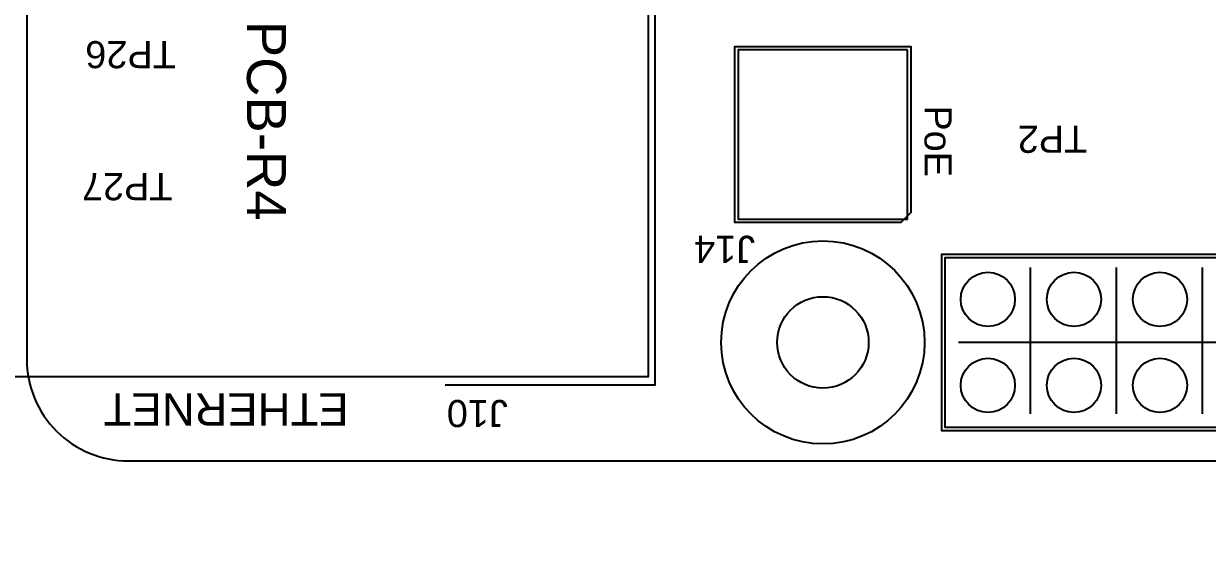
# Model space of a CAD drawing. Header units: inches. Extents: x 0.6 to 15.5, y 0.5 to 6.4.
# Drawn here: x 1.292 to 2.712, y 1.811 to 2.455 of the extents above; entities that cross this region are included whole.
import ezdxf

# ---------------------------------------------------------------- set-up
doc = ezdxf.new("R2010")
doc.units = ezdxf.units.IN
doc.header["$MEASUREMENT"] = 0
for name, color, linetype in [('BOARD_OUTLINE', 85, 'Continuous'), ('Enclosure', 3, 'Continuous'), ('PARTS_BOTTOM', 12, 'Continuous'), ('PARTS_TOP', 111, 'Continuous'), ('PINS_BOTTOM', 5, 'Continuous'), ('SILK_BOTTOM', 85, 'Continuous'), ('SILK_TOP', 85, 'Continuous')]:
    doc.layers.add(name, color=color, linetype=linetype)
doc.styles.get("Standard").update_dxf_attribs({"font": 'arial.ttf'})
doc.dimstyles.get("Standard").update_dxf_attribs({"dimtxt": 0.18, "dimasz": 0.18, "dimexe": 0.18, "dimexo": 0.0625, "dimgap": 0.09, "dimtad": 0, "dimtih": 1, "dimtoh": 1, "dimdec": 4, "dimzin": 0, "dimdsep": 46, "dimtxsty": 'Standard', "dimcen": 0.09, "dimadec": 0, "dimazin": 0, "dimtfac": 1, "dimtdec": 4, "dimtofl": 0, "dimtmove": 0, "dimatfit": 3, "dimfxl": 1, "dimtolj": 1, "dimtzin": 0, "dimarcsym": 0})

# ---------------------------------------------------------------- blocks, each defined once
blk = doc.blocks.new('Raspberry_Pi4B')
for radius in [3, 1.35]:
    blk.add_circle((0, -49), radius)
at = {"layer": 'BOARD_OUTLINE'}
blk.add_lwpolyline([(58.5, 3.5), (-20.5, 3.5, 0.414214), (-23.5, 0.5), (-23.5, -49.5, 0.414214), (-20.5, -52.5), (58.5, -52.5, 0.414214), (61.5, -49.5), (61.5, 0.5, 0.414214)], format="xyb", close=True, dxfattribs=at)
at = {"layer": 'PARTS_TOP'}
for points in [[(-26.5, -34.495), (-26.5, -50.005), (-5.15, -50.005), (-5.15, -34.495), (-26.5, -34.495)], [(2.5, -40.36), (-2.5, -40.36), (-2.5, -45.36), (2.5, -45.36), (2.5, -40.36)], [(54.4, -46.5), (3.6, -46.5), (3.6, -51.5), (54.4, -51.5), (54.4, -46.5)]]:
    blk.add_lwpolyline(points, dxfattribs=at)
at = {"layer": 'PINS_BOTTOM'}
for centre in [(4.87, -47.73), (7.41, -47.73), (9.95, -47.73), (4.87, -50.27), (7.41, -50.27), (9.95, -50.27)]:
    blk.add_circle(centre, 0.8, dxfattribs=at)
at = {"layer": 'SILK_BOTTOM'}
for points in [[(6.128, -51.11), (6.128, -46.792)], [(8.668, -51.11), (8.668, -46.792)], [(11.208, -51.11), (11.208, -46.792)], [(54, -49), (4, -49)]]:
    blk.add_lwpolyline(points, dxfattribs=at)
at = {"layer": 'SILK_TOP'}
for points in [[(-11.15, -50.25), (-4.95, -50.25), (-4.95, -34.25), (-11.15, -34.25)], [(2.6, -45.16), (2.3, -45.46), (-2.6, -45.46), (-2.6, -40.26), (2.6, -40.26), (2.6, -45.16)], [(54.5, -51.6), (54.5, -46.9), (54, -46.4), (3.5, -46.4), (3.5, -51.6), (54.5, -51.6)]]:
    blk.add_lwpolyline(points, dxfattribs=at)
at = {"layer": 'SILK_BOTTOM'}
for s, p in [('TP26', (-19.1, -40.1)), ('TP2', (7.8, -42.6)), ('TP27', (-19.2, -44))]:
    blk.add_text(s, height=0.8, rotation=180, dxfattribs=at).set_placement(p)
at = {"layer": 'SILK_TOP'}
for s, height, rotation, p in [('PCB-R4', 1.152, 270, (-17, -39.5)), ('PoE', 0.8, 270, (3, -42)), ('J14', 0.8, 180, (-2, -45.85)), ('ETHERNET', 0.96, 180, (-14, -50.5)), ('J10', 0.8, 180, (-9.3, -50.7))]:
    blk.add_text(s, height=height, rotation=rotation, dxfattribs=at).set_placement(p)
blk = doc.blocks.new('*D42')
at = {"layer": 'Defpoints', "color": 0, "transparency": 16777216}
for p in [(0.6701, 2.1094), (5.552, 2.1094), (5.552, 1.0056)]:
    blk.add_point(p, dxfattribs=at)
at = {"layer": 'Enclosure', "color": 0, "lineweight": -2, "transparency": 16777216}
for p, q in [((0.6701, 2.0469), (0.6701, 0.8256)), ((5.552, 2.0469), (5.552, 0.8256)), ((0.8501, 1.0056), (2.644, 1.0056)), ((5.372, 1.0056), (3.5789, 1.0056))]:
    blk.add_line(p, q, dxfattribs=at)
at = {"layer": 'Enclosure', "color": 0, "transparency": 16777216}
for points in [[(0.8501, 1.0356), (0.8501, 0.9756), (0.6701, 1.0056)], [(5.372, 1.0356), (5.372, 0.9756), (5.552, 1.0056)]]:
    blk.add_solid(points, dxfattribs=at)
at = {"layer": 'Enclosure', "color": 0, "transparency": 16777216, "insert": (3.1115, 1.0056), "char_height": 0.18, "attachment_point": 5}
blk.add_mtext('\\A1;4.8819', dxfattribs=at)
blk = doc.blocks.new('*D43')
at = {"layer": 'Defpoints', "color": 0, "transparency": 16777216}
for p in [(0.552, 2.0485), (5.6701, 2.0485), (5.6701, 0.7102)]:
    blk.add_point(p, dxfattribs=at)
at = {"layer": 'Enclosure', "color": 0, "lineweight": -2, "transparency": 16777216}
for p, q in [((0.552, 1.986), (0.552, 0.5302)), ((5.6701, 1.986), (5.6701, 0.5302)), ((0.732, 0.7102), (1.6961, 0.7102)), ((5.4901, 0.7102), (2.5886, 0.7102))]:
    blk.add_line(p, q, dxfattribs=at)
at = {"layer": 'Enclosure', "color": 0, "transparency": 16777216}
for points in [[(0.732, 0.7402), (0.732, 0.6802), (0.552, 0.7102)], [(5.4901, 0.7402), (5.4901, 0.6802), (5.6701, 0.7102)]]:
    blk.add_solid(points, dxfattribs=at)
at = {"layer": 'Enclosure', "color": 0, "transparency": 16777216, "insert": (2.1423, 0.7102), "char_height": 0.18, "attachment_point": 5}
blk.add_mtext('\\A1;5.1181', dxfattribs=at)

msp = doc.modelspace()

# ---------------------------------------------------------------- block references
at = {"layer": 'PARTS_BOTTOM', "xscale": 0.04064798933821573, "yscale": 0.04064798933821573, "zscale": 0.04064798933821573}
msp.add_blockref('Raspberry_Pi4B', (2.25084, 4.06434), dxfattribs=at)

# ---------------------------------------------------------------- dimensions: what is measured, and where the dimension line sits
at = {"layer": 'Enclosure'}
for base, p1, p2, picture, middle in [((5.55202, 1.00557), (0.67013, 2.10944), (5.55202, 2.10944), '*D42', (3.11147, 1.00557)), ((5.67013, 0.71016), (0.55202, 2.04845), (5.67013, 2.04845), '*D43', (2.14234, 0.71016))]:
    dim = msp.add_linear_dim(base=base, p1=p1, p2=p2, dimstyle='Standard', dxfattribs=at)
    dim.commit()
    dim.dimension.update_dxf_attribs({"geometry": picture, "text_midpoint": middle, "dimtype": 160})

doc.saveas('drawing.dxf')
